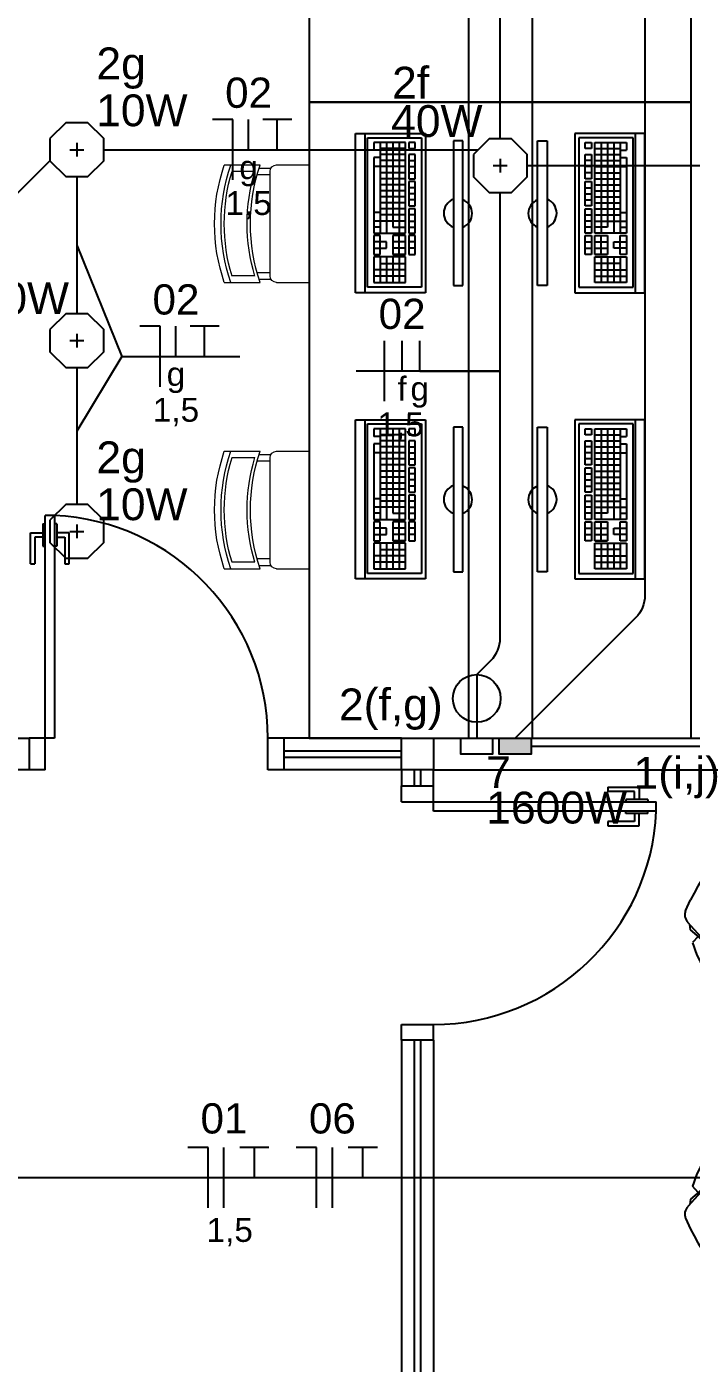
# Model space of a CAD drawing. Header units: millimetres. Extents: x 165 to 269, y 52 to 121.
# Drawn here: x 178.253 to 180.341, y 56.188 to 60.39 of the extents above; entities that cross this region are included whole.
import ezdxf
from ezdxf.enums import TextEntityAlignment as Align

# ---------------------------------------------------------------- set-up
doc = ezdxf.new("R2010")
doc.units = ezdxf.units.MM
for name, color, linetype in [('CAIXAS', 1, 'Continuous'), ('CONTAGEM', 30, 'Continuous'), ('ELETRODUTO_TETO', 2, 'Continuous'), ('FAM ARQUITETURA', 253, 'Continuous'), ('FIACAO', 1, 'Continuous'), ('INDICACAO_CIRCUITO', 2, 'Continuous'), ('INDICACAO_CIRCUITO_FIA', 10, 'Continuous'), ('INDICACAO_INTERRUPTOR_FIA', 10, 'Continuous'), ('INDICACAO_POTENCIA', 2, 'Continuous'), ('INTERRUPTORES', 86, 'Continuous'), ('LINHA DE CHAMADA', 1, 'Continuous'), ('LUMINÁRIAS', 86, 'Continuous')]:
    doc.layers.add(name, color=color, linetype=linetype)
doc.styles.add('ARIAL', font='arial.ttf')
doc.styles.add('FAM-ARIAL', font='arial.ttf')
doc.styles.add('Raag-arial', font='arial.ttf')

# ---------------------------------------------------------------- blocks, each defined once
blk = doc.blocks.new('vafres')
at = {"lineweight": 13, "ltscale": 0.2}
for p, q in [((2157.847, 914.6481), (2157.847, 914.5352)), ((2158.2163, 914.6481), (2158.2163, 914.5352)), ((2157.8675, 914.5521), (2157.8675, 914.6239)), ((2158.1958, 914.5521), (2158.1958, 914.6239)), ((2157.8573, 914.5386), (2157.8573, 914.5017)), ((2157.8778, 914.5044), (2157.8778, 914.5455)), ((2158.1856, 914.5044), (2158.1856, 914.5448)), ((2158.2061, 914.5386), (2158.2061, 914.5017)), ((2157.847, 914.4839), (2157.847, 914.3813)), ((2158.1958, 914.5044), (2157.8675, 914.5044)), ((2158.2163, 914.4839), (2158.2163, 914.3813))]:
    blk.add_line(p, q, dxfattribs=at)
for centre, radius, start, end in [((2158.0317, 914.1094), 0.5694, 71.0753, 108.9246), ((2158.0317, 914.0889), 0.5694, 71.0753, 108.9246), ((2158.0317, 914.0787), 0.5694, 73.2016, 106.7984), ((2158.0317, 914.0787), 0.5694, 73.2016, 106.7984), ((2158.0317, 913.9966), 0.5694, 71.0753, 108.9246), ((2158.0317, 914.0069), 0.5694, 73.2016, 106.7984), ((2157.8675, 914.4839), 0.0205, 90, 180), ((2158.1958, 914.4839), 0.0205, 360, 90)]:
    blk.add_arc(centre, radius, start, end, dxfattribs=at)
blk = doc.blocks.new('A$C1D1E4AAD')
at = {"layer": 'FAM ARQUITETURA', "linetype": 'ByBlock'}
for p, q in [((-2.0148, 0), (-2.0148, -1.6)), ((-1.2148, 0), (-1.2148, -1.6)), ((-2.519, -0.1026), (-2.5509, -0.1221)), ((-2.4046, -0.1576), (-2.4818, -0.1047)), ((-2.4578, -0.1099), (-2.4741, -0.1104)), ((-2.1472, -0.3901), (-2.4578, -0.1099)), ((-2.4339, -0.1309), (-2.4167, -0.1112)), ((-2.2381, -0.2014), (-2.1504, -0.2795)), ((-2.1764, -0.356), (-2.3019, -0.25)), ((-2.1416, -0.302), (-2.154, -0.3461)), ((-2.8176, -0.4426), (-2.8024, -0.4084)), ((-2.7483, -0.5489), (-2.8107, -0.4792)), ((-2.8025, -0.5023), (-2.8041, -0.4861)), ((-2.4845, -0.7742), (-2.8025, -0.5023)), ((-1.0225, -0.4914), (-1.0423, -0.5327)), ((-0.8836, -0.4795), (-1.001, -0.4803)), ((-2.7786, -0.5233), (-2.7959, -0.5429)), ((-0.6899, -0.5557), (-0.6899, -0.5295)), ((-1.0764, -0.5613), (-0.6581, -0.5557)), ((-1.032, -0.5549), (-0.8677, -0.5581)), ((-0.7296, -0.5565), (-0.6367, -0.5676)), ((-0.6581, -0.5557), (-0.6462, -0.5668)), ((-0.6073, -0.5906), (-0.5962, -0.6264)), ((-2.5221, -0.7496), (-2.6434, -0.6388)), ((-2.6834, -0.7083), (-2.5946, -0.7853)), ((-2.5711, -0.7911), (-2.529, -0.7731)), ((-0.6073, -1.0431), (-0.5962, -1.0074)), ((-2.4845, -1.0777), (-2.8025, -1.3496)), ((-2.6834, -1.1435), (-2.5946, -1.0666)), ((-2.5711, -1.0608), (-2.529, -1.0787)), ((-1.0764, -1.0724), (-0.6581, -1.078)), ((-1.032, -1.0788), (-0.8677, -1.0756)), ((-0.7296, -1.0772), (-0.6367, -1.0661)), ((-0.6899, -1.078), (-0.6899, -1.1042)), ((-0.6581, -1.078), (-0.6462, -1.0669)), ((-2.5221, -1.1022), (-2.6434, -1.2131)), ((-1.0225, -1.1423), (-1.0423, -1.101)), ((-0.8836, -1.1542), (-1.001, -1.1534)), ((-2.7483, -1.303), (-2.8107, -1.3726)), ((-2.7786, -1.3286), (-2.7959, -1.3089)), ((-2.8025, -1.3496), (-2.8041, -1.3658)), ((-2.8176, -1.4093), (-2.8024, -1.4435)), ((-2.1472, -1.4617), (-2.4578, -1.742)), ((-2.1764, -1.4959), (-2.3019, -1.6019)), ((-2.1416, -1.5498), (-2.154, -1.5057)), ((-2.2381, -1.6505), (-2.1504, -1.5723)), ((-2.0148, -1.6), (-1.2148, -1.6)), ((-2.4046, -1.6942), (-2.4818, -1.7472)), ((-2.4339, -1.721), (-2.4167, -1.7407)), ((-2.519, -1.7493), (-2.5509, -1.7298)), ((-2.4578, -1.742), (-2.4741, -1.7415))]:
    blk.add_line(p, q, dxfattribs=at)
for centre, radius, start, end in [((-2.1494, -0.7283), 0.7271, 123.5174, 153.896), ((-2.5026, -0.1308), 0.0328, 51.4098, 120.5547), ((-2.4707, -0.4398), 0.3333, 45.7372, 80.6494), ((-2.4596, -0.177), 0.0523, 323.2944, 29.1682), ((-2.4596, -0.177), 0.0523, 323.2944, 29.1682), ((-2.712, 0.012), 0.3678, 309.1313, 323.2958), ((-2.0117, -0.8493), 0.7418, 129.1314, 148.282), ((-2.1616, -0.2971), 0.0207, 345.8779, 57.0329), ((-2.1675, -0.3448), 0.0141, 232.5784, 352.1311), ((-2.2085, -0.4503), 0.0857, 341.4955, 44.5153), ((-2.7875, -0.4552), 0.0328, 156.8587, 226.0036), ((-2.9561, -0.2659), 0.3678, 314.1176, 328.2821), ((-2.3206, -0.4216), 0.2017, 320.8696, 343.9764), ((-1.0042, -0.5009), 0.0207, 81.6738, 152.8287), ((-0.8661, -0.8121), 0.3333, 58.0573, 92.9695), ((-2.477, -0.4469), 0.3333, 196.764, 231.6762), ((-2.7362, -0.4918), 0.0523, 248.2452, 314.1189), ((-1.0312, -0.5406), 0.0141, 146.5756, 266.1283), ((-3.1806, 0.1774), 1.2492, 312.9781, 324.4353), ((-1.0701, -0.647), 0.0857, 94.1914, 157.2111), ((-0.701, -0.6073), 0.0523, 109.5385, 175.4123), ((-0.6383, -0.601), 0.0328, 18.152, 87.2969), ((-0.9669, -0.6994), 0.2017, 154.7303, 177.8371), ((-0.3867, -0.6319), 0.3678, 175.4109, 189.5754), ((-1.2979, -0.8169), 0.7271, 344.8107, 15.1893), ((0.0745, -0.8169), 1.2492, 174.2714, 185.7286), ((-1.4813, -0.8169), 0.7418, 350.4247, 9.5753), ((-2.5321, -0.7598), 0.0141, 285.2823, 44.835), ((-2.4757, -0.5981), 0.2017, 293.437, 316.5438), ((-2.5786, -0.7718), 0.0207, 220.3805, 291.5354), ((-2.4327, -0.7056), 0.0857, 232.8981, 295.9178), ((-0.9669, -0.9343), 0.2017, 182.1629, 205.2697), ((-0.3867, -1.0018), 0.3678, 170.4246, 184.5891), ((-1.0701, -0.9867), 0.0857, 202.7889, 265.8086), ((-0.701, -1.0264), 0.0523, 184.5877, 250.4615), ((-0.701, -1.0264), 0.0523, 184.5877, 250.4615), ((-0.6383, -1.0328), 0.0328, 272.7031, 341.848), ((-2.5786, -1.08), 0.0207, 68.4646, 139.6195), ((-2.5321, -1.092), 0.0141, 315.165, 74.7177), ((-2.4327, -1.1463), 0.0857, 64.0822, 127.1019), ((-2.4757, -1.2537), 0.2017, 43.4562, 66.563), ((-1.0312, -1.0931), 0.0141, 93.8717, 213.4244), ((-3.1806, -2.0292), 1.2492, 35.5647, 47.0219), ((-0.8661, -0.8216), 0.3333, 267.0305, 301.9427), ((-2.477, -1.4049), 0.3333, 128.3238, 163.236), ((-1.0042, -1.1328), 0.0207, 207.1713, 278.3262), ((-2.7362, -1.36), 0.0523, 45.8811, 111.7548), ((-2.9561, -1.5859), 0.3678, 31.7179, 45.8824), ((-2.3206, -1.4303), 0.2017, 16.0236, 39.1304), ((-2.7875, -1.3966), 0.0328, 133.9964, 203.1413), ((-2.2085, -1.4015), 0.0857, 315.4847, 18.5045), ((-2.0117, -1.0026), 0.7418, 211.718, 230.8686), ((-2.1494, -1.1236), 0.7271, 206.104, 236.4826), ((-2.1675, -1.5071), 0.0141, 7.8689, 127.4216), ((-2.1616, -1.5547), 0.0207, 302.9671, 14.1221), ((-2.712, -1.8639), 0.3678, 36.7042, 50.8687), ((-2.4596, -1.6749), 0.0523, 330.8318, 36.7056), ((-2.4596, -1.6749), 0.0523, 330.8318, 36.7056), ((-2.4707, -1.4121), 0.3333, 279.3506, 314.2628), ((-2.5026, -1.7211), 0.0328, 239.4453, 308.5902)]:
    blk.add_arc(centre, radius, start, end, dxfattribs=at)
for p in [(-2.2419, -0.6471), (-1.1749, -0.8169), (-2.2419, -1.2048)]:
    blk.add_point(p, dxfattribs=at)
blk = doc.blocks.new('FAM ARQUITETURA')
at = {"layer": 'FAM ARQUITETURA'}
for p, q in [((12.43, -1.5), (12.43, -5.3)), ((12.63, -1.5), (12.63, -5.3)), ((12.0756, -3.8994), (12.0756, -3.3994)), ((12.0756, -3.3994), (12.1056, -3.3994)), ((12.1056, -3.8994), (12.1056, -3.3994)), ((12.1056, -3.3994), (12.2956, -3.3994)), ((12.2956, -3.3994), (12.2956, -3.8994)), ((12.7644, -3.3994), (12.7644, -3.8994)), ((12.9544, -3.3994), (12.7644, -3.3994)), ((12.9544, -3.8994), (12.9544, -3.3994)), ((12.9844, -3.3994), (12.9544, -3.3994)), ((12.9844, -3.8994), (12.9844, -3.3994)), ((12.1129, -3.4121), (12.2829, -3.4121)), ((12.1129, -3.8821), (12.1129, -3.4121)), ((12.2329, -3.4271), (12.1329, -3.4271)), ((12.1329, -3.4271), (12.1329, -3.4516)), ((12.1529, -3.4271), (12.1529, -3.7121)), ((12.1729, -3.4271), (12.1729, -3.7121)), ((12.1929, -3.4271), (12.1929, -3.6931)), ((12.2129, -3.4271), (12.2129, -3.7121)), ((12.2329, -3.7121), (12.2329, -3.4271)), ((12.2629, -3.4271), (12.2429, -3.4271)), ((12.2429, -3.4271), (12.2429, -3.4461)), ((12.2629, -3.4461), (12.2629, -3.4271)), ((12.2829, -3.4121), (12.2829, -3.8821)), ((12.3827, -3.4217), (12.3827, -3.8769)), ((12.4127, -3.4217), (12.3827, -3.4217)), ((12.4127, -3.8769), (12.4127, -3.4217)), ((12.6473, -3.8769), (12.6473, -3.4217)), ((12.6473, -3.4217), (12.6773, -3.4217)), ((12.6773, -3.4217), (12.6773, -3.8769)), ((12.7771, -3.4121), (12.7771, -3.8821)), ((12.9471, -3.4121), (12.7771, -3.4121)), ((12.7971, -3.4271), (12.8171, -3.4271)), ((12.7971, -3.4461), (12.7971, -3.4271)), ((12.8171, -3.4271), (12.8171, -3.4461)), ((12.8271, -3.7121), (12.8271, -3.4271)), ((12.8271, -3.4271), (12.9271, -3.4271)), ((12.8471, -3.4271), (12.8471, -3.7121)), ((12.8671, -3.4271), (12.8671, -3.6931)), ((12.8871, -3.4271), (12.8871, -3.7121)), ((12.9071, -3.4271), (12.9071, -3.7121)), ((12.9271, -3.4271), (12.9271, -3.4516)), ((12.9471, -3.8821), (12.9471, -3.4121)), ((12.1529, -3.4516), (12.1329, -3.4516)), ((12.1529, -3.4741), (12.1329, -3.4741)), ((12.1329, -3.4741), (12.1329, -3.7121)), ((12.2329, -3.4461), (12.1529, -3.4461)), ((12.2329, -3.4651), (12.1529, -3.4651)), ((12.2329, -3.4841), (12.1529, -3.4841)), ((12.2429, -3.4461), (12.2629, -3.4461)), ((12.2429, -3.4651), (12.2429, -3.5411)), ((12.2629, -3.4651), (12.2429, -3.4651)), ((12.2429, -3.4841), (12.2629, -3.4841)), ((12.2629, -3.5411), (12.2629, -3.4651)), ((12.8171, -3.4461), (12.7971, -3.4461)), ((12.7971, -3.5411), (12.7971, -3.4651)), ((12.7971, -3.4651), (12.8171, -3.4651)), ((12.8171, -3.4841), (12.7971, -3.4841)), ((12.8171, -3.4651), (12.8171, -3.5411)), ((12.8271, -3.4461), (12.9071, -3.4461)), ((12.8271, -3.4651), (12.9071, -3.4651)), ((12.8271, -3.4841), (12.9071, -3.4841)), ((12.9071, -3.4516), (12.9271, -3.4516)), ((12.9071, -3.4741), (12.9271, -3.4741)), ((12.9271, -3.4741), (12.9271, -3.7121)), ((12.2329, -3.5031), (12.1329, -3.5031)), ((12.2329, -3.5221), (12.1529, -3.5221)), ((12.2429, -3.5031), (12.2629, -3.5031)), ((12.2429, -3.5221), (12.2629, -3.5221)), ((12.8171, -3.5031), (12.7971, -3.5031)), ((12.8171, -3.5221), (12.7971, -3.5221)), ((12.8271, -3.5031), (12.9271, -3.5031)), ((12.8271, -3.5221), (12.9071, -3.5221)), ((12.2329, -3.5411), (12.1529, -3.5411)), ((12.2329, -3.5601), (12.1529, -3.5601)), ((12.2429, -3.5411), (12.2629, -3.5411)), ((12.2629, -3.5502), (12.2429, -3.5502)), ((12.2429, -3.5502), (12.2429, -3.6262)), ((12.2629, -3.5692), (12.2429, -3.5692)), ((12.2629, -3.6262), (12.2629, -3.5502)), ((12.8171, -3.5411), (12.7971, -3.5411)), ((12.7971, -3.6262), (12.7971, -3.5502)), ((12.7971, -3.5502), (12.8171, -3.5502)), ((12.7971, -3.5692), (12.8171, -3.5692)), ((12.8171, -3.5502), (12.8171, -3.6262)), ((12.8271, -3.5411), (12.9071, -3.5411)), ((12.8271, -3.5601), (12.9071, -3.5601)), ((12.2329, -3.5791), (12.1529, -3.5791)), ((12.2329, -3.5981), (12.1529, -3.5981)), ((12.2629, -3.5882), (12.2429, -3.5882)), ((12.2629, -3.6072), (12.2429, -3.6072)), ((12.7971, -3.5882), (12.8171, -3.5882)), ((12.7971, -3.6072), (12.8171, -3.6072)), ((12.8271, -3.5791), (12.9071, -3.5791)), ((12.8271, -3.5981), (12.9071, -3.5981)), ((12.1529, -3.6471), (12.1329, -3.6471)), ((12.2329, -3.6171), (12.1529, -3.6171)), ((12.2329, -3.6361), (12.1529, -3.6361)), ((12.2329, -3.6551), (12.1529, -3.6551)), ((12.2429, -3.6262), (12.2629, -3.6262)), ((12.2629, -3.6361), (12.2429, -3.6361)), ((12.2429, -3.6361), (12.2429, -3.7121)), ((12.2629, -3.6551), (12.2429, -3.6551)), ((12.2629, -3.7121), (12.2629, -3.6361)), ((12.8171, -3.6262), (12.7971, -3.6262)), ((12.7971, -3.7121), (12.7971, -3.6361)), ((12.7971, -3.6361), (12.8171, -3.6361)), ((12.7971, -3.6551), (12.8171, -3.6551)), ((12.8171, -3.6361), (12.8171, -3.7121)), ((12.8271, -3.6171), (12.9071, -3.6171)), ((12.8271, -3.6361), (12.9071, -3.6361)), ((12.8271, -3.6551), (12.9071, -3.6551)), ((12.9071, -3.6471), (12.9271, -3.6471)), ((12.2329, -3.6741), (12.1329, -3.6741)), ((12.1529, -3.6931), (12.1329, -3.6931)), ((12.1929, -3.6931), (12.2329, -3.6931)), ((12.2429, -3.6741), (12.2629, -3.6741)), ((12.2429, -3.6931), (12.2629, -3.6931)), ((12.8171, -3.6741), (12.7971, -3.6741)), ((12.8171, -3.6931), (12.7971, -3.6931)), ((12.8271, -3.6741), (12.9271, -3.6741)), ((12.8671, -3.6931), (12.8271, -3.6931)), ((12.9071, -3.6931), (12.9271, -3.6931)), ((12.1329, -3.7121), (12.2329, -3.7121)), ((12.1529, -3.7196), (12.1329, -3.7196)), ((12.1329, -3.7196), (12.1329, -3.7796)), ((12.1729, -3.7396), (12.1329, -3.7396)), ((12.1529, -3.7796), (12.1529, -3.7196)), ((12.1729, -3.7596), (12.1729, -3.7396)), ((12.1929, -3.7196), (12.1929, -3.7796)), ((12.2329, -3.7196), (12.1929, -3.7196)), ((12.2329, -3.7396), (12.1929, -3.7396)), ((12.2129, -3.7796), (12.2129, -3.7196)), ((12.2329, -3.7796), (12.2329, -3.7196)), ((12.2429, -3.7121), (12.2629, -3.7121)), ((12.2429, -3.7196), (12.2429, -3.7796)), ((12.2629, -3.7196), (12.2429, -3.7196)), ((12.2629, -3.7396), (12.2429, -3.7396)), ((12.2629, -3.7796), (12.2629, -3.7196)), ((12.8171, -3.7121), (12.7971, -3.7121)), ((12.7971, -3.7796), (12.7971, -3.7196)), ((12.7971, -3.7196), (12.8171, -3.7196)), ((12.7971, -3.7396), (12.8171, -3.7396)), ((12.8171, -3.7196), (12.8171, -3.7796)), ((12.9271, -3.7121), (12.8271, -3.7121)), ((12.8271, -3.7796), (12.8271, -3.7196)), ((12.8271, -3.7196), (12.8671, -3.7196)), ((12.8271, -3.7396), (12.8671, -3.7396)), ((12.8471, -3.7796), (12.8471, -3.7196)), ((12.8671, -3.7196), (12.8671, -3.7796)), ((12.8871, -3.7596), (12.8871, -3.7396)), ((12.8871, -3.7396), (12.9271, -3.7396)), ((12.9071, -3.7796), (12.9071, -3.7196)), ((12.9071, -3.7196), (12.9271, -3.7196)), ((12.9271, -3.7196), (12.9271, -3.7796)), ((12.1329, -3.7596), (12.1729, -3.7596)), ((12.1329, -3.7796), (12.1529, -3.7796)), ((12.2329, -3.7596), (12.1929, -3.7596)), ((12.1929, -3.7796), (12.2329, -3.7796)), ((12.2329, -3.7796), (12.1929, -3.7796)), ((12.2629, -3.7596), (12.2429, -3.7596)), ((12.2429, -3.7796), (12.2629, -3.7796)), ((12.7971, -3.7596), (12.8171, -3.7596)), ((12.8171, -3.7796), (12.7971, -3.7796)), ((12.8271, -3.7596), (12.8671, -3.7596)), ((12.8671, -3.7796), (12.8271, -3.7796)), ((12.8271, -3.7796), (12.8671, -3.7796)), ((12.9271, -3.7596), (12.8871, -3.7596)), ((12.9271, -3.7796), (12.9071, -3.7796)), ((12.2329, -3.7871), (12.1329, -3.7871)), ((12.1329, -3.7871), (12.1329, -3.8671)), ((12.1529, -3.7871), (12.1529, -3.8671)), ((12.1529, -3.8071), (12.2329, -3.8071)), ((12.1729, -3.7871), (12.1729, -3.8671)), ((12.1929, -3.7871), (12.1929, -3.8671)), ((12.2129, -3.7871), (12.2129, -3.8671)), ((12.2329, -3.8671), (12.2329, -3.7871)), ((12.8271, -3.8671), (12.8271, -3.7871)), ((12.8271, -3.7871), (12.9271, -3.7871)), ((12.9071, -3.8071), (12.8271, -3.8071)), ((12.8471, -3.7871), (12.8471, -3.8671)), ((12.8671, -3.7871), (12.8671, -3.8671)), ((12.8871, -3.7871), (12.8871, -3.8671)), ((12.9071, -3.7871), (12.9071, -3.8671)), ((12.9271, -3.7871), (12.9271, -3.8671)), ((12.2329, -3.8271), (12.1329, -3.8271)), ((12.2329, -3.8471), (12.1329, -3.8471)), ((12.8271, -3.8271), (12.9271, -3.8271)), ((12.8271, -3.8471), (12.9271, -3.8471)), ((12.1056, -3.8994), (12.0756, -3.8994)), ((12.2956, -3.8994), (12.1056, -3.8994)), ((12.2829, -3.8821), (12.1129, -3.8821)), ((12.1329, -3.8671), (12.2329, -3.8671)), ((12.3827, -3.8769), (12.4127, -3.8769)), ((12.6773, -3.8769), (12.6473, -3.8769)), ((12.7644, -3.8994), (12.9544, -3.8994)), ((12.7771, -3.8821), (12.9471, -3.8821)), ((12.9271, -3.8671), (12.8271, -3.8671)), ((12.9544, -3.8994), (12.9844, -3.8994)), ((12.0756, -4.2994), (12.1056, -4.2994)), ((12.0756, -4.7994), (12.0756, -4.2994)), ((12.1056, -4.2994), (12.2956, -4.2994)), ((12.1056, -4.7994), (12.1056, -4.2994)), ((12.1129, -4.3121), (12.2829, -4.3121)), ((12.1129, -4.7821), (12.1129, -4.3121)), ((12.1329, -4.3271), (12.1329, -4.3516)), ((12.2329, -4.3271), (12.1329, -4.3271)), ((12.1529, -4.3271), (12.1529, -4.6121)), ((12.1729, -4.3271), (12.1729, -4.6121)), ((12.1929, -4.3271), (12.1929, -4.5931)), ((12.2129, -4.3271), (12.2129, -4.6121)), ((12.2329, -4.6121), (12.2329, -4.3271)), ((12.2429, -4.3271), (12.2429, -4.3461)), ((12.2629, -4.3271), (12.2429, -4.3271)), ((12.2629, -4.3461), (12.2629, -4.3271)), ((12.2829, -4.3121), (12.2829, -4.7821)), ((12.2956, -4.2994), (12.2956, -4.7994)), ((12.3827, -4.3217), (12.3827, -4.7769)), ((12.4127, -4.3217), (12.3827, -4.3217)), ((12.4127, -4.7769), (12.4127, -4.3217)), ((12.6473, -4.7769), (12.6473, -4.3217)), ((12.6473, -4.3217), (12.6773, -4.3217)), ((12.6773, -4.3217), (12.6773, -4.7769)), ((12.9544, -4.2994), (12.7644, -4.2994)), ((12.7644, -4.2994), (12.7644, -4.7994)), ((12.7771, -4.3121), (12.7771, -4.7821)), ((12.9471, -4.3121), (12.7771, -4.3121)), ((12.7971, -4.3461), (12.7971, -4.3271)), ((12.7971, -4.3271), (12.8171, -4.3271)), ((12.8171, -4.3271), (12.8171, -4.3461)), ((12.8271, -4.6121), (12.8271, -4.3271)), ((12.8271, -4.3271), (12.9271, -4.3271)), ((12.8471, -4.3271), (12.8471, -4.6121)), ((12.8671, -4.3271), (12.8671, -4.5931)), ((12.8871, -4.3271), (12.8871, -4.6121)), ((12.9071, -4.3271), (12.9071, -4.6121)), ((12.9271, -4.3271), (12.9271, -4.3516)), ((12.9471, -4.7821), (12.9471, -4.3121)), ((12.9544, -4.7994), (12.9544, -4.2994)), ((12.9844, -4.2994), (12.9544, -4.2994)), ((12.9844, -4.7994), (12.9844, -4.2994)), ((12.1529, -4.3516), (12.1329, -4.3516)), ((12.2329, -4.3461), (12.1529, -4.3461)), ((12.2329, -4.3651), (12.1529, -4.3651)), ((12.2429, -4.3461), (12.2629, -4.3461)), ((12.2429, -4.3651), (12.2429, -4.4411)), ((12.2629, -4.3651), (12.2429, -4.3651)), ((12.2629, -4.4411), (12.2629, -4.3651)), ((12.8171, -4.3461), (12.7971, -4.3461)), ((12.7971, -4.4411), (12.7971, -4.3651)), ((12.7971, -4.3651), (12.8171, -4.3651)), ((12.8171, -4.3651), (12.8171, -4.4411)), ((12.8271, -4.3461), (12.9071, -4.3461)), ((12.8271, -4.3651), (12.9071, -4.3651)), ((12.9071, -4.3516), (12.9271, -4.3516)), ((12.1329, -4.3741), (12.1329, -4.6121)), ((12.1529, -4.3741), (12.1329, -4.3741)), ((12.2329, -4.4031), (12.1329, -4.4031)), ((12.2329, -4.3841), (12.1529, -4.3841)), ((12.2429, -4.3841), (12.2629, -4.3841)), ((12.2429, -4.4031), (12.2629, -4.4031)), ((12.8171, -4.3841), (12.7971, -4.3841)), ((12.8171, -4.4031), (12.7971, -4.4031)), ((12.8271, -4.3841), (12.9071, -4.3841)), ((12.8271, -4.4031), (12.9271, -4.4031)), ((12.9071, -4.3741), (12.9271, -4.3741)), ((12.9271, -4.3741), (12.9271, -4.6121)), ((12.2329, -4.4221), (12.1529, -4.4221)), ((12.2329, -4.4411), (12.1529, -4.4411)), ((12.2429, -4.4221), (12.2629, -4.4221)), ((12.2429, -4.4411), (12.2629, -4.4411)), ((12.2429, -4.4502), (12.2429, -4.5262)), ((12.2629, -4.4502), (12.2429, -4.4502)), ((12.2629, -4.5262), (12.2629, -4.4502)), ((12.8171, -4.4221), (12.7971, -4.4221)), ((12.8171, -4.4411), (12.7971, -4.4411)), ((12.7971, -4.5262), (12.7971, -4.4502)), ((12.7971, -4.4502), (12.8171, -4.4502)), ((12.8171, -4.4502), (12.8171, -4.5262)), ((12.8271, -4.4221), (12.9071, -4.4221)), ((12.8271, -4.4411), (12.9071, -4.4411)), ((12.2329, -4.4601), (12.1529, -4.4601)), ((12.2329, -4.4791), (12.1529, -4.4791)), ((12.2629, -4.4692), (12.2429, -4.4692)), ((12.2629, -4.4882), (12.2429, -4.4882)), ((12.7971, -4.4692), (12.8171, -4.4692)), ((12.7971, -4.4882), (12.8171, -4.4882)), ((12.8271, -4.4601), (12.9071, -4.4601)), ((12.8271, -4.4791), (12.9071, -4.4791)), ((12.2329, -4.4981), (12.1529, -4.4981)), ((12.2329, -4.5171), (12.1529, -4.5171)), ((12.2329, -4.5361), (12.1529, -4.5361)), ((12.2629, -4.5072), (12.2429, -4.5072)), ((12.2429, -4.5262), (12.2629, -4.5262)), ((12.2629, -4.5361), (12.2429, -4.5361)), ((12.2429, -4.5361), (12.2429, -4.6121)), ((12.2629, -4.6121), (12.2629, -4.5361)), ((12.7971, -4.5072), (12.8171, -4.5072)), ((12.8171, -4.5262), (12.7971, -4.5262)), ((12.7971, -4.6121), (12.7971, -4.5361)), ((12.7971, -4.5361), (12.8171, -4.5361)), ((12.8171, -4.5361), (12.8171, -4.6121)), ((12.8271, -4.4981), (12.9071, -4.4981)), ((12.8271, -4.5171), (12.9071, -4.5171)), ((12.8271, -4.5361), (12.9071, -4.5361)), ((12.1529, -4.5471), (12.1329, -4.5471)), ((12.2329, -4.5741), (12.1329, -4.5741)), ((12.2329, -4.5551), (12.1529, -4.5551)), ((12.2629, -4.5551), (12.2429, -4.5551)), ((12.2429, -4.5741), (12.2629, -4.5741)), ((12.7971, -4.5551), (12.8171, -4.5551)), ((12.8171, -4.5741), (12.7971, -4.5741)), ((12.8271, -4.5551), (12.9071, -4.5551)), ((12.8271, -4.5741), (12.9271, -4.5741)), ((12.9071, -4.5471), (12.9271, -4.5471)), ((11.13, -4.6), (11.1, -4.6)), ((11.1, -5.3), (11.1, -4.6)), ((11.13, -4.6), (11.13, -5.3)), ((12.1529, -4.5931), (12.1329, -4.5931)), ((12.1329, -4.6121), (12.2329, -4.6121)), ((12.1529, -4.6196), (12.1329, -4.6196)), ((12.1329, -4.6196), (12.1329, -4.6796)), ((12.1529, -4.6796), (12.1529, -4.6196)), ((12.1929, -4.5931), (12.2329, -4.5931)), ((12.1929, -4.6196), (12.1929, -4.6796)), ((12.2329, -4.6196), (12.1929, -4.6196)), ((12.2129, -4.6796), (12.2129, -4.6196)), ((12.2329, -4.6796), (12.2329, -4.6196)), ((12.2429, -4.5931), (12.2629, -4.5931)), ((12.2429, -4.6121), (12.2629, -4.6121)), ((12.2629, -4.6196), (12.2429, -4.6196)), ((12.2429, -4.6196), (12.2429, -4.6796)), ((12.2629, -4.6796), (12.2629, -4.6196)), ((12.8171, -4.5931), (12.7971, -4.5931)), ((12.8171, -4.6121), (12.7971, -4.6121)), ((12.7971, -4.6796), (12.7971, -4.6196)), ((12.7971, -4.6196), (12.8171, -4.6196)), ((12.8171, -4.6196), (12.8171, -4.6796)), ((12.8671, -4.5931), (12.8271, -4.5931)), ((12.9271, -4.6121), (12.8271, -4.6121)), ((12.8271, -4.6796), (12.8271, -4.6196)), ((12.8271, -4.6196), (12.8671, -4.6196)), ((12.8471, -4.6796), (12.8471, -4.6196)), ((12.8671, -4.6196), (12.8671, -4.6796)), ((12.9071, -4.5931), (12.9271, -4.5931)), ((12.9071, -4.6196), (12.9271, -4.6196)), ((12.9071, -4.6796), (12.9071, -4.6196)), ((12.9271, -4.6196), (12.9271, -4.6796)), ((11.054, -4.6539), (11.093, -4.6539)), ((11.054, -4.7519), (11.054, -4.6539)), ((11.093, -4.6259), (11.093, -4.6959)), ((11.093, -4.6259), (11.1, -4.6259)), ((11.137, -4.6259), (11.13, -4.6259)), ((11.137, -4.6259), (11.137, -4.6959)), ((11.176, -4.6539), (11.137, -4.6539)), ((11.176, -4.7519), (11.176, -4.6539)), ((12.1729, -4.6396), (12.1329, -4.6396)), ((12.1329, -4.6596), (12.1729, -4.6596)), ((12.1729, -4.6596), (12.1729, -4.6396)), ((12.2329, -4.6396), (12.1929, -4.6396)), ((12.2329, -4.6596), (12.1929, -4.6596)), ((12.2629, -4.6396), (12.2429, -4.6396)), ((12.2629, -4.6596), (12.2429, -4.6596)), ((12.7971, -4.6396), (12.8171, -4.6396)), ((12.7971, -4.6596), (12.8171, -4.6596)), ((12.8271, -4.6396), (12.8671, -4.6396)), ((12.8271, -4.6596), (12.8671, -4.6596)), ((12.8871, -4.6596), (12.8871, -4.6396)), ((12.8871, -4.6396), (12.9271, -4.6396)), ((12.9271, -4.6596), (12.8871, -4.6596)), ((11.093, -4.6679), (11.068, -4.6679)), ((11.068, -4.6679), (11.068, -4.7379)), ((11.093, -4.6959), (11.1, -4.6959)), ((11.137, -4.6959), (11.13, -4.6959)), ((11.137, -4.6679), (11.162, -4.6679)), ((11.162, -4.6679), (11.162, -4.7379)), ((12.1329, -4.6796), (12.1529, -4.6796)), ((12.2329, -4.6871), (12.1329, -4.6871)), ((12.1329, -4.6871), (12.1329, -4.7671)), ((12.1529, -4.6871), (12.1529, -4.7671)), ((12.1729, -4.6871), (12.1729, -4.7671)), ((12.1929, -4.6796), (12.2329, -4.6796)), ((12.2329, -4.6796), (12.1929, -4.6796)), ((12.1929, -4.6871), (12.1929, -4.7671)), ((12.2129, -4.6871), (12.2129, -4.7671)), ((12.2329, -4.7671), (12.2329, -4.6871)), ((12.2429, -4.6796), (12.2629, -4.6796)), ((12.8171, -4.6796), (12.7971, -4.6796)), ((12.8271, -4.6796), (12.8671, -4.6796)), ((12.8671, -4.6796), (12.8271, -4.6796)), ((12.8271, -4.7671), (12.8271, -4.6871)), ((12.8271, -4.6871), (12.9271, -4.6871)), ((12.8471, -4.6871), (12.8471, -4.7671)), ((12.8671, -4.6871), (12.8671, -4.7671)), ((12.8871, -4.6871), (12.8871, -4.7671)), ((12.9271, -4.6796), (12.9071, -4.6796)), ((12.9071, -4.6871), (12.9071, -4.7671)), ((12.9271, -4.6871), (12.9271, -4.7671)), ((11.068, -4.7379), (11.068, -4.7519)), ((11.068, -4.7379), (11.068, -4.7379)), ((11.162, -4.7379), (11.162, -4.7519)), ((11.162, -4.7379), (11.162, -4.7379)), ((12.2329, -4.7271), (12.1329, -4.7271)), ((12.2329, -4.7471), (12.1329, -4.7471)), ((12.1529, -4.7071), (12.2329, -4.7071)), ((12.9071, -4.7071), (12.8271, -4.7071)), ((12.8271, -4.7271), (12.9271, -4.7271)), ((12.8271, -4.7471), (12.9271, -4.7471)), ((11.054, -4.7519), (11.068, -4.7519)), ((11.162, -4.7519), (11.176, -4.7519)), ((12.2829, -4.7821), (12.1129, -4.7821)), ((12.1329, -4.7671), (12.2329, -4.7671)), ((12.3827, -4.7769), (12.4127, -4.7769)), ((12.6773, -4.7769), (12.6473, -4.7769)), ((12.7771, -4.7821), (12.9471, -4.7821)), ((12.9271, -4.7671), (12.8271, -4.7671)), ((12.1056, -4.7994), (12.0756, -4.7994)), ((12.2956, -4.7994), (12.1056, -4.7994)), ((12.7644, -4.7994), (12.9544, -4.7994)), ((12.9544, -4.7994), (12.9844, -4.7994)), ((11.1, -5.3), (11.05, -5.3)), ((11.13, -5.3), (11.1, -5.3)), ((11.1, -5.4), (11.1, -5.3)), ((11.8, -5.4), (11.8, -5.3)), ((11.85, -5.3), (11.8, -5.3)), ((11.85, -5.3), (11.85, -5.4)), ((12.22, -5.3), (11.85, -5.3)), ((12.32, -5.3), (15.93, -5.3)), ((11.85, -5.34), (12.22, -5.34)), ((11.85, -5.36), (12.22, -5.36)), ((11.1, -5.4), (11.05, -5.4)), ((11.85, -5.4), (11.8, -5.4)), ((12.22, -5.4), (11.85, -5.4)), ((12.22, -5.4), (12.22, -5.45)), ((12.26, -5.4), (12.26, -5.45)), ((12.28, -5.4), (12.28, -5.45)), ((12.32, -5.4), (15.93, -5.4)), ((12.32, -5.45), (12.32, -5.4)), ((12.22, -5.5), (12.22, -5.45)), ((12.22, -5.45), (12.32, -5.45)), ((12.22, -5.5), (12.22, -5.45)), ((12.32, -5.5), (12.32, -5.45)), ((12.32, -5.5), (12.32, -5.45)), ((12.8681, -5.454), (12.8681, -5.468)), ((12.8681, -5.454), (12.9661, -5.454)), ((12.9661, -5.454), (12.9661, -5.493)), ((12.22, -5.5), (12.32, -5.5)), ((12.22, -5.5), (12.32, -5.5)), ((12.32, -5.5), (13.02, -5.5)), ((12.32, -5.53), (12.32, -5.5)), ((12.8821, -5.468), (12.8681, -5.468)), ((12.9521, -5.468), (12.8821, -5.468)), ((12.8821, -5.468), (12.8821, -5.468)), ((12.9941, -5.493), (12.9241, -5.493)), ((12.9241, -5.493), (12.9241, -5.5)), ((12.9521, -5.493), (12.9521, -5.468)), ((12.9941, -5.493), (12.9941, -5.5)), ((13.02, -5.53), (13.02, -5.5)), ((13.02, -5.53), (12.32, -5.53)), ((12.9241, -5.537), (12.9241, -5.53)), ((12.9941, -5.537), (12.9241, -5.537)), ((12.9521, -5.537), (12.9521, -5.562)), ((12.9661, -5.576), (12.9661, -5.537)), ((12.9941, -5.537), (12.9941, -5.53)), ((12.8821, -5.562), (12.8681, -5.562)), ((12.8681, -5.562), (12.8681, -5.576)), ((12.8681, -5.576), (12.9661, -5.576)), ((12.9521, -5.562), (12.8821, -5.562)), ((12.8821, -5.562), (12.8821, -5.562)), ((12.22, -6.2), (12.32, -6.2)), ((12.22, -6.25), (12.22, -6.2)), ((12.32, -6.25), (12.32, -6.2)), ((12.22, -6.25), (12.22, -7.83)), ((12.32, -6.25), (12.22, -6.25)), ((12.26, -6.25), (12.26, -7.83)), ((12.28, -6.25), (12.28, -7.83)), ((12.32, -6.25), (12.32, -7.83))]:
    blk.add_line(p, q, dxfattribs=at)
for points in [[(11.93, -3.3), (13.13, -3.3), (13.13, -1.5), (11.93, -1.5)], [(11.93, -5.3), (13.13, -5.3), (13.13, -3.3), (11.93, -3.3)], [(11, -5.3), (11.05, -5.3), (11.05, -5.4), (11, -5.4)], [(12.32, -5.4), (12.22, -5.4), (12.22, -5.3), (12.32, -5.3)]]:
    blk.add_lwpolyline(points, close=True, dxfattribs=at)
for centre, radius, start, end in [((12.3995, -3.6494), 0.0468, 110.9733, 249.0267), ((12.3956, -3.6502), 0.0462, 291.7976, 68.2024), ((12.6644, -3.6502), 0.0462, 111.7976, 248.2024), ((12.6605, -3.6494), 0.0468, 290.9733, 69.0267), ((12.3995, -4.5494), 0.0468, 110.9733, 249.0267), ((12.3956, -4.5502), 0.0462, 291.7976, 68.2024), ((12.6644, -4.5502), 0.0462, 111.7976, 248.2024), ((12.6605, -4.5494), 0.0468, 290.9733, 69.0267), ((11.0993, -5.3), 0.7007, 0, 87.4911), ((12.32, -5.4993), 0.7007, 270, 357.4911)]:
    blk.add_arc(centre, radius, start, end, dxfattribs=at)
at = {"layer": 'FAM ARQUITETURA', "xscale": -1, "rotation": 90}
for p in [(926.3113, 2154.3491), (926.3113, 2153.4491)]:
    blk.add_blockref('vafres', p, dxfattribs=at)
at = {"layer": 'FAM ARQUITETURA'}
blk.add_blockref('A$C1D1E4AAD', (15.93, -5.4), dxfattribs=at)
blk = doc.blocks.new('*U73', base_point=(76.2907, 22.8312))
at = {"layer": 'LUMINÁRIAS'}
blk.add_lwpolyline([(76.2062, 22.8662), (76.2062, 22.7962), (76.2557, 22.7467), (76.3257, 22.7467), (76.3752, 22.7962), (76.3752, 22.8662), (76.3257, 22.9157), (76.2557, 22.9157)], close=True, dxfattribs=at)
for points in [[(76.2689, 22.8312), (76.3124, 22.8312)], [(76.2907, 22.8529), (76.2907, 22.8095)]]:
    blk.add_lwpolyline(points, dxfattribs=at)
blk = doc.blocks.new('*U76', base_point=(74.7262, 20.2448))
at = {"layer": 'LUMINÁRIAS'}
blk.add_lwpolyline([(74.6417, 20.2798), (74.6417, 20.2098), (74.6912, 20.1603), (74.7612, 20.1603), (74.8107, 20.2098), (74.8107, 20.2798), (74.7612, 20.3293), (74.6912, 20.3293)], close=True, dxfattribs=at)
for points in [[(74.7262, 20.2665), (74.7262, 20.2231)], [(74.7045, 20.2448), (74.7479, 20.2448)]]:
    blk.add_lwpolyline(points, dxfattribs=at)
blk = doc.blocks.new('*U77', base_point=(72.7432, 18.676))
at = {"layer": 'LUMINÁRIAS'}
blk.add_lwpolyline([(72.6587, 18.711), (72.6587, 18.641), (72.7082, 18.5915), (72.7782, 18.5915), (72.8277, 18.641), (72.8277, 18.711), (72.7782, 18.7605), (72.7082, 18.7605)], close=True, dxfattribs=at)
for points in [[(72.7215, 18.676), (72.7649, 18.676)], [(72.7432, 18.6977), (72.7432, 18.6543)]]:
    blk.add_lwpolyline(points, dxfattribs=at)
blk = doc.blocks.new('*U78', base_point=(73.8601, 20.0104))
at = {"layer": 'LUMINÁRIAS'}
blk.add_lwpolyline([(73.7756, 20.0454), (73.7756, 19.9754), (73.8251, 19.9259), (73.8951, 19.9259), (73.9446, 19.9754), (73.9446, 20.0454), (73.8951, 20.0949), (73.8251, 20.0949)], close=True, dxfattribs=at)
for points in [[(73.8384, 20.0104), (73.8819, 20.0104)], [(73.8601, 20.0321), (73.8601, 19.9887)]]:
    blk.add_lwpolyline(points, dxfattribs=at)
blk = doc.blocks.new('Interruptor simples 02 seções - h 120')
at = {"layer": 'INTERRUPTORES'}
for p, q in [((0, 0.175), (0, 0.025)), ((0, 0.025), (0, -0.025))]:
    blk.add_line(p, q, dxfattribs=at)
blk.add_lwpolyline([(-0.05, -0.025), (0.05, -0.025), (0.05, -0.075), (-0.05, -0.075)], close=True, dxfattribs=at)
blk.add_circle((0, 0.1), 0.075, dxfattribs=at)
blk = doc.blocks.new('Caixa 4x4 para drywall')
at = {"layer": 'CAIXAS'}
blk.add_hatch(color=256, dxfattribs=at).paths.add_polyline_path([(0.05, 0), (-0.05, 0), (-0.05, -0.05), (0.05, -0.05)])
blk.add_lwpolyline([(-0.05, 0), (0.05, 0), (0.05, -0.05), (-0.05, -0.05)], close=True, dxfattribs=at)
blk = doc.blocks.new('*U36', base_point=(608.6702, 153.2931))
for p, q in [((608.6702, 153.4831), (608.5435, 153.4831)), ((608.6702, 153.1031), (608.6702, 153.4831))]:
    blk.add_line(p, q)
blk = doc.blocks.new('*U37', base_point=(635.9723, 148.7459))
at = {"linetype": 'Continuous'}
for p, q in [((636.0637, 148.9359), (635.8808, 148.9359)), ((635.9723, 148.7459), (635.9723, 148.9359))]:
    blk.add_line(p, q, dxfattribs=at)
blk = doc.blocks.new('*U38', base_point=(576.8177, 148.7459))
blk.add_line((576.8177, 148.5559), (576.8177, 148.9359))
blk = doc.blocks.new('NFT')
at = {"layer": 'FIACAO', "xscale": 0.5, "yscale": 0.5, "zscale": 0.5}
for name, p in [('*U36', (-0.05, 0)), ('*U38', (0, 0)), ('*U37', (0.0957, 0))]:
    blk.add_blockref(name, p, dxfattribs=at)
at = {"layer": 'CONTAGEM', "color": 1, "style": 'ARIAL'}
blk.add_attdef('SEÇÃO', text='', height=0.075, dxfattribs=at).set_placement((0.0181, -0.127), align=Align.TOP_CENTER)
at = {"layer": 'INDICACAO_CIRCUITO_FIA', "style": 'Raag-arial'}
blk.add_attdef('CIRCUITO', text='', height=0.095, dxfattribs=at).set_placement((0, 0.2338), align=Align.TOP_CENTER)
blk = doc.blocks.new('*U43', base_point=(608.6702, 153.2931))
for p, q in [((608.6702, 153.4831), (608.5435, 153.4831)), ((608.6702, 153.1031), (608.6702, 153.4831))]:
    blk.add_line(p, q)
blk = doc.blocks.new('*U44', base_point=(665.5495, 144.1988))
blk.add_line((665.5495, 144.1988), (665.5495, 144.3888))
blk = doc.blocks.new('*U45', base_point=(635.9723, 148.7459))
at = {"linetype": 'Continuous'}
for p, q in [((636.0637, 148.9359), (635.8808, 148.9359)), ((635.9723, 148.7459), (635.9723, 148.9359))]:
    blk.add_line(p, q, dxfattribs=at)
blk = doc.blocks.new('NRT')
at = {"layer": 'FIACAO', "xscale": 0.5, "yscale": 0.5, "zscale": 0.5}
for name, p in [('*U43', (-0.05, 0)), ('*U44', (0, 0)), ('*U45', (0.0901, 0))]:
    blk.add_blockref(name, p, dxfattribs=at)
at = {"layer": 'CONTAGEM', "color": 1, "style": 'ARIAL'}
for tag, p in [('RETORNO', (0, -0.0176)), ('SEÇÃO', (0, -0.1301))]:
    blk.add_attdef(tag, text='', height=0.075, dxfattribs=at).set_placement(p, align=Align.TOP_CENTER)
at = {"layer": 'INDICACAO_CIRCUITO_FIA', "style": 'FAM-ARIAL'}
blk.add_attdef('CIRCUITO', text='', height=0.095, dxfattribs=at).set_placement((0, 0.2269), align=Align.TOP_CENTER)
blk = doc.blocks.new('*U41', base_point=(576.8177, 148.7459))
blk.add_line((576.8177, 148.5559), (576.8177, 148.9359))
blk = doc.blocks.new('*U40', base_point=(665.5495, 144.1988))
blk.add_line((665.5495, 144.1988), (665.5495, 144.3888))
blk = doc.blocks.new('FRR')
at = {"layer": 'FIACAO', "xscale": 0.5, "yscale": 0.5, "zscale": 0.5}
for name, p in [('*U41', (-0.0553, 0)), ('*U40', (0, 0)), ('*U40', (0.0553, 0))]:
    blk.add_blockref(name, p, dxfattribs=at)
at = {"layer": 'INDICACAO_CIRCUITO_FIA', "style": 'Raag-arial'}
blk.add_attdef('CIRCUITO', text='', height=0.095, dxfattribs=at).set_placement((0, 0.2275), align=Align.TOP_CENTER)
at = {"layer": 'INDICACAO_INTERRUPTOR_FIA', "style": 'FAM-ARIAL'}
for tag, p in [('RETORNO', (0, -0.0176)), ('RETORNO', (0.0553, -0.0176)), ('SEÇÃO', (-0.005, -0.1301))]:
    blk.add_attdef(tag, text='', height=0.075, dxfattribs=at).set_placement(p, align=Align.TOP_CENTER)

msp = doc.modelspace()

# ---------------------------------------------------------------- linework, layer by layer
at = {"color": 1}
for points in [[(178.4106, 59.7035), (178.5518, 59.3535), (178.9223, 59.3535)], [(178.5518, 59.3535), (178.4106, 59.1185)]]:
    msp.add_lwpolyline(points, dxfattribs=at)
at = {"layer": 'ELETRODUTO_TETO'}
for points in [[(169.1062, 62.0009), (169.8217, 61.2854), (180.095, 61.2854, -0.414214), (180.195, 61.1854), (180.195, 58.6024, -0.198912), (180.1657, 58.5317), (179.7875, 58.1535)], [(177.4951, 59.3556), (177.6718, 59.3556, 0.198912), (177.7425, 59.3849), (178.3261, 59.9685)], [(179.6668, 58.3535), (179.7113, 58.3981, 0.198912), (179.7406, 58.4688), (179.7406, 59.869)]]:
    msp.add_lwpolyline(points, format="xyb", dxfattribs=at)
for points in [[(179.7406, 60.038), (179.7406, 61.669)], [(178.4951, 60.0035), (179.6711, 60.0035)], [(179.8251, 59.9535), (181.8561, 59.9535)], [(178.4106, 59.919), (178.4106, 59.488)], [(178.4106, 59.319), (178.4106, 58.888)], [(179.8375, 58.1285), (181.8906, 58.1285)], [(176.9551, 56.7718), (181.4713, 56.7718)]]:
    msp.add_lwpolyline(points, dxfattribs=at)
at = {"layer": 'LINHA DE CHAMADA'}
msp.add_lwpolyline([(179.4876, 59.3076), (179.7406, 59.3076), (179.2881, 59.3076)], dxfattribs=at)

# ---------------------------------------------------------------- block references
at = {"color": 1}
for p in [(178.9501, 60.0035), (178.722, 59.3535)]:
    msp.add_blockref('NRT', p, dxfattribs=at).add_auto_attribs({'CIRCUITO': '02', 'RETORNO': 'g', 'SEÇÃO': '1,5'})
ref = msp.add_blockref('FRR', (179.4323, 59.3076), dxfattribs=at)
ref.add_attrib('CIRCUITO', '02', dxfattribs={"layer": 'INDICACAO_CIRCUITO_FIA', "height": 0.095, "style": 'Raag-arial'}).set_placement((179.4323, 59.5351), align=Align.TOP_CENTER)
ref.add_attrib('RETORNO', 'f', dxfattribs={"layer": 'INDICACAO_INTERRUPTOR_FIA', "height": 0.075, "style": 'FAM-ARIAL'}).set_placement((179.4323, 59.29), align=Align.TOP_CENTER)
ref.add_attrib('RETORNO', 'g', dxfattribs={"layer": 'INDICACAO_INTERRUPTOR_FIA', "height": 0.075, "style": 'FAM-ARIAL'}).set_placement((179.4876, 59.29), align=Align.TOP_CENTER)
ref.add_attrib('SEÇÃO', '1,5', dxfattribs={"layer": 'INDICACAO_INTERRUPTOR_FIA', "height": 0.075, "style": 'FAM-ARIAL'}).set_placement((179.4273, 59.1775), align=Align.TOP_CENTER)
for name, p in [('Interruptor simples 02 seções - h 120', (179.6668, 58.1785)), ('Caixa 4x4 para drywall', (179.7875, 58.1535))]:
    msp.add_blockref(name, p)
at = {"layer": 'FAM ARQUITETURA'}
msp.add_blockref('FAM ARQUITETURA', (167.2106, 63.4535), dxfattribs=at)
at = {"layer": 'LINHA DE CHAMADA'}
msp.add_blockref('NFT', (178.8728, 56.7718), dxfattribs=at).add_auto_attribs({'CIRCUITO': '01', 'SEÇÃO': '1,5'})
ref = msp.add_blockref('NFT', (179.2132, 56.7718), dxfattribs=at)
ref.add_attrib('CIRCUITO', '06', dxfattribs={"layer": 'INDICACAO_CIRCUITO_FIA', "height": 0.095, "style": 'Raag-arial'}).set_placement((179.2132, 57.0056), align=Align.TOP_CENTER)
at = {"layer": 'LUMINÁRIAS'}
for name, p in [('*U77', (178.4106, 60.0035)), ('*U73', (179.7406, 59.9535)), ('*U76', (178.4106, 59.4035)), ('*U78', (178.4106, 58.8035))]:
    msp.add_blockref(name, p, dxfattribs=at)

# ---------------------------------------------------------------- texts
at = {"layer": 'INDICACAO_CIRCUITO', "style": 'FAM-ARIAL'}
for s, p in [('2g', (178.472, 60.225)), ('2f', (179.4009, 60.1644)), ('2g', (178.472, 58.9865)), ('2(f,g)', (179.2339, 58.2096)), ('7', (179.6964, 57.9967)), ('1(i,j)', (180.1592, 57.9947))]:
    msp.add_text(s, height=0.1, dxfattribs=at).set_placement(p)
at = {"layer": 'INDICACAO_POTENCIA', "style": 'FAM-ARIAL'}
for s, p in [('10W', (178.6148, 60.0774)), ('40W', (179.5413, 60.0437)), ('10W', (178.2424, 59.4866)), ('10W', (178.6148, 58.8389))]:
    msp.add_text(s, height=0.1, dxfattribs=at).set_placement(p, align=Align.CENTER)
msp.add_text('1600W', height=0.1, dxfattribs=at).set_placement((179.6964, 57.8852))

doc.saveas('drawing.dxf')
